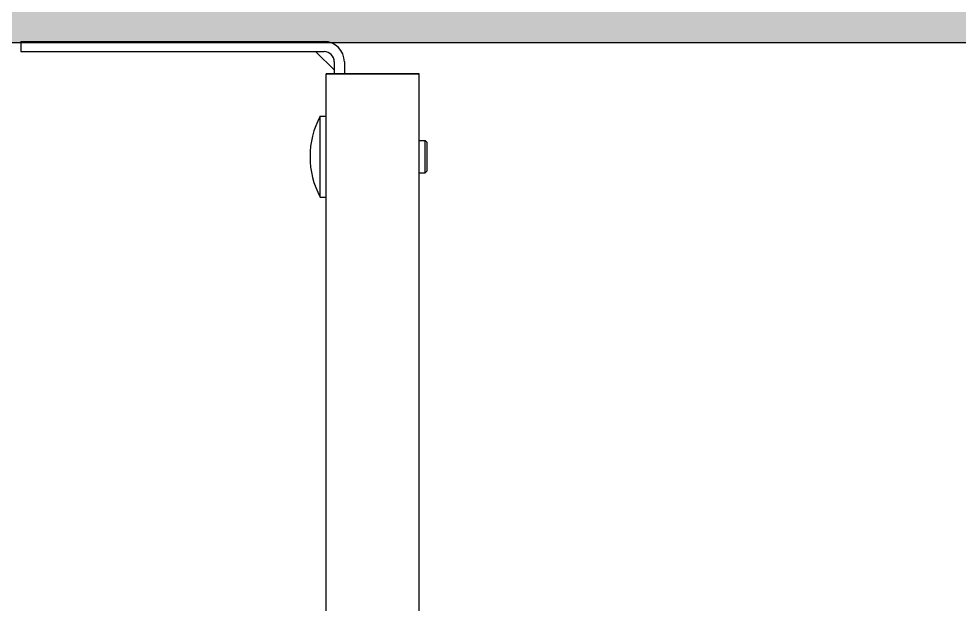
# Model space of a CAD drawing. Header units: millimetres. Extents: x 21899 to 38731, y -5425 to 3612.
# Drawn here: x 31143.4 to 31376, y -2626.4 to -2481.5 of the extents above; entities that cross this region are included whole.
import ezdxf

# ---------------------------------------------------------------- set-up
doc = ezdxf.new("R2010")
doc.units = ezdxf.units.MM
doc.layers.add('dwgmodels.com', color=250, linetype='Continuous')

msp = doc.modelspace()

# ---------------------------------------------------------------- hatches: boundary and pattern name
at = {"layer": 'dwgmodels.com', "true_color": 0xc7c8ca}
h = msp.add_hatch(color=9, dxfattribs=at)
h.dxf.hatch_style = 1
h.paths.add_polyline_path([(30976.43, -2243.56), (34577.01, -2243.56), (34577.01, -2487.45), (30976.43, -2487.45)])

# ---------------------------------------------------------------- linework, layer by layer
at = {"color": 3, "linetype": 'Continuous'}
for p, q in [((31143.9, -2487.16), (31218.9, -2487.16)), ((31143.9, -2487.16), (31218.9, -2487.16)), ((31223.9, -2492.16), (31223.9, -2495.16)), ((31223.9, -2492.16), (31223.9, -2495.16))]:
    msp.add_line(p, q, dxfattribs=at)
at = {"color": 7, "linetype": 'Continuous'}
for p, q in [((31143.9, -2487.16), (31143.9, -2489.66)), ((31143.9, -2489.66), (31218.9, -2489.66)), ((31143.9, -2489.66), (31218.9, -2489.66)), ((31216.87, -2489.67), (31221.39, -2494.19)), ((31216.87, -2489.67), (31221.39, -2494.19)), ((31221.4, -2492.16), (31221.4, -2495.16)), ((31221.4, -2492.16), (31221.4, -2495.16)), ((31219.4, -2699.47), (31219.4, -2495.16)), ((31219.4, -2495.16), (31242.4, -2495.16)), ((31242.4, -2495.16), (31219.4, -2495.16)), ((31219.4, -2699.47), (31219.4, -2495.16)), ((31242.4, -2669.66), (31242.4, -2495.16)), ((31242.4, -2669.66), (31242.4, -2495.16)), ((31217.9, -2525.66), (31217.9, -2505.66)), ((31217.9, -2505.66), (31219.4, -2505.66)), ((31217.9, -2505.66), (31219.4, -2505.66)), ((31217.9, -2525.66), (31217.9, -2505.66)), ((31242.4, -2511.66), (31243.9, -2511.66)), ((31242.4, -2511.66), (31243.9, -2511.66)), ((31243.9, -2519.66), (31243.9, -2511.66)), ((31243.9, -2511.66), (31244.4, -2512.16)), ((31243.9, -2511.66), (31244.4, -2512.16)), ((31243.9, -2519.66), (31243.9, -2511.66)), ((31244.4, -2519.17), (31244.4, -2512.16)), ((31244.4, -2519.17), (31244.4, -2512.16)), ((31243.9, -2519.66), (31244.4, -2519.17)), ((31243.9, -2519.66), (31244.4, -2519.17)), ((31242.4, -2519.66), (31243.9, -2519.66)), ((31242.4, -2519.66), (31243.9, -2519.66)), ((31217.9, -2525.66), (31219.4, -2525.66)), ((31217.9, -2525.66), (31219.4, -2525.66))]:
    msp.add_line(p, q, dxfattribs=at)
at = {"color": 3, "linetype": 'Continuous'}
msp.add_arc((31218.9, -2492.16), 5, 0, 90, dxfattribs=at)
msp.add_arc((31218.9, -2492.16), 5, 0, 90, dxfattribs=at)
at = {"color": 7, "linetype": 'Continuous'}
for centre, radius, start, end in [((31218.9, -2492.16), 2.5, 0, 90), ((31218.9, -2492.16), 2.5, 0, 90), ((31236.65, -2515.66), 21.25, 151.9275, 208.0725), ((31236.65, -2515.66), 21.25, 151.9275, 208.0725)]:
    msp.add_arc(centre, radius, start, end, dxfattribs=at)
at = {"layer": 'dwgmodels.com', "color": 5}
msp.add_lwpolyline([(30976.43, -2243.56), (34577.01, -2243.56), (34577.01, -2487.45), (30976.43, -2487.45)], close=True, dxfattribs=at)

doc.saveas('drawing.dxf')
